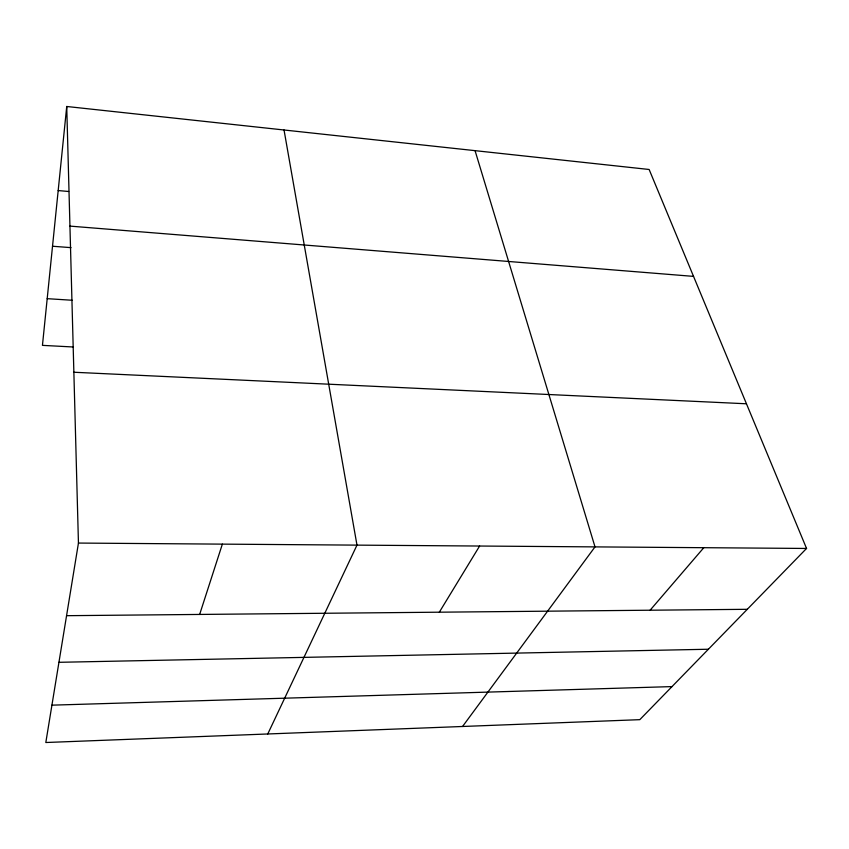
<?xml version="1.0" encoding="UTF-8"?>
<svg xmlns="http://www.w3.org/2000/svg" width="849" height="849" viewBox="0 0 849 849"><rect width="100%" height="100%" fill="white"/><g stroke="black" fill="none" stroke-linecap="round" stroke-linejoin="round"><path stroke-width="1.27" d="M66.731 106.486L78.448 543.063L45.814 742.514L639.806 719.665L806.55 548.454L649.135 169.482L66.731 106.486L42.45 345.363L72.855 346.965M199.653 614.443L222.364 544.124M267.764 733.982L356.983 545.122L284.033 129.993M439.326 612.193L479.611 546.034M462.556 726.479L595.011 546.883L475.058 150.655M650.101 610.219L703.8 547.69M51.927 705.158L672.005 686.597M58.942 662.305L708.384 649.241M66.572 615.684L747.29 609.306M78.448 543.063L806.55 548.454M73.863 372.244L746.462 403.784M47.194 298.668L72.25 300.259M52.521 246.242L71.029 247.643M69.936 226.11L693.537 276.381M58.178 190.558L68.663 191.492"/></g></svg>
